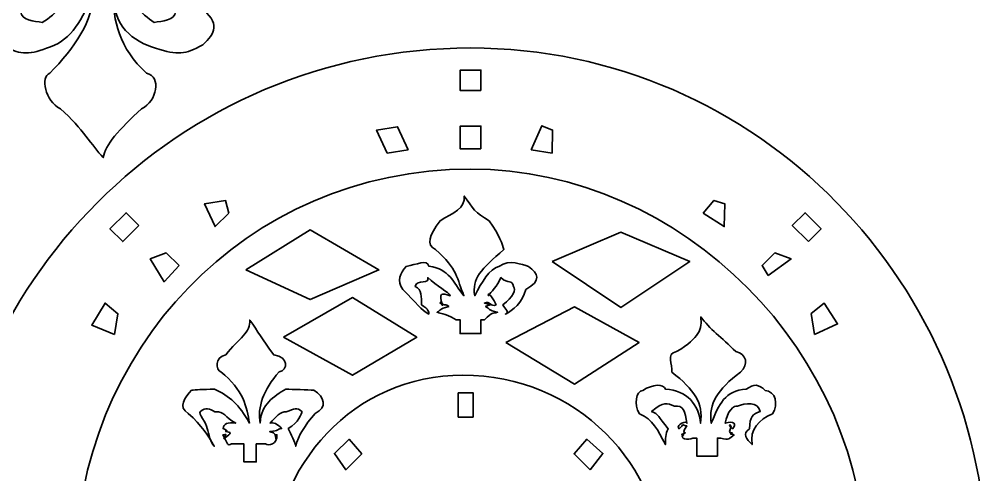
# Model space of a CAD drawing. Header units: centimetres. Extents: x -108 to 55, y -52 to 52.
# Drawn here: x -34.61 to -14.72, y 6.05 to 15.42 of the extents above; entities that cross this region are included whole.
import ezdxf

# ---------------------------------------------------------------- set-up
doc = ezdxf.new("R2010")
doc.units = ezdxf.units.CM
doc.header["$MEASUREMENT"] = 0
doc.layers.add('layer 1', color=7, linetype='Continuous')

msp = doc.modelspace()

# ---------------------------------------------------------------- linework, layer by layer
at = {"layer": 'layer 1', "color": 250, "lineweight": 35}
for points, knots in [([(-33.91565, 16.26), (-33.91625, 16.16041), (-33.67453, 16.06964), (-33.66857, 16.04507), (-33.66857, 16.04507), (-33.57784, 16.04507), (-33.53731, 16.15682), (-33.53612, 16.06964), (-33.53612, 16.06964), (-33.57368, 15.84993), (-33.85719, 15.52841), (-34.14123, 15.35574), (-34.14123, 15.35574), (-34.30056, 15.38321), (-34.57928, 15.4066), (-34.58347, 15.57357), (-34.58347, 15.57357), (-34.73503, 15.71878), (-34.5775, 15.79736), (-34.26895, 16.13054), (-34.26895, 16.13054), (-34.26657, 16.35604), (-34.29697, 16.51535), (-34.45157, 16.7542), (-34.45157, 16.7542), (-34.48501, 16.2003), (-34.76728, 15.94784), (-35.17666, 15.66194), (-35.17666, 15.66194), (-35.37549, 15.34688), (-35.21605, 15.12192), (-34.93259, 14.8988), (-34.93259, 14.8988), (-34.65147, 14.68504), (-34.42768, 14.68504), (-34.05232, 14.82442), (-34.05232, 14.82442), (-33.58311, 14.97263), (-33.38152, 15.28428), (-33.10461, 15.9127), (-33.10461, 15.9127), (-33.07594, 15.43289), (-33.47581, 14.8157), (-33.98724, 14.31196), (-33.98724, 14.31196), (-34.17645, 14.23865), (-34.0857, 13.74037), (-33.76643, 13.57869), (-33.76643, 13.57869), (-33.29261, 13.15782), (-33.13086, 12.83253), (-32.88559, 12.57647), (-32.88559, 12.57647), (-32.85096, 12.83253), (-32.55916, 13.15782), (-32.09661, 13.57869), (-32.09661, 13.57869), (-31.77735, 13.74037), (-31.68425, 14.23865), (-31.99458, 14.31196), (-31.99458, 14.31196), (-32.55766, 14.8157), (-32.69757, 15.43289), (-32.66656, 15.9127), (-32.66656, 15.9127), (-32.68982, 15.28428), (-32.28459, 14.97263), (-31.80839, 14.82442), (-31.80839, 14.82442), (-31.34583, 14.68504), (-31.21156, 14.68504), (-30.83858, 14.8988), (-30.83858, 14.8988), (-30.58773, 15.12192), (-30.46137, 15.34688), (-30.89466, 15.66194), (-30.89466, 15.66194), (-31.21454, 15.94784), (-31.49447, 16.2003), (-31.61975, 16.7542), (-31.61975, 16.7542), (-31.68485, 16.51535), (-31.71289, 16.35604), (-31.71051, 16.13054), (-31.71051, 16.13054), (-31.49149, 15.79736), (-31.33631, 15.71878), (-31.39836, 15.57357), (-31.39836, 15.57357), (-31.40252, 15.4066), (-31.68127, 15.38321), (-31.84058, 15.35574), (-31.84058, 15.35574), (-32.08922, 15.52841), (-32.40815, 15.84993), (-32.44335, 16.06964), (-32.44335, 16.06964), (-32.49552, 16.15682), (-32.22552, 16.15682), (-32.19567, 16.04507), (-32.19567, 16.04507), (-32.18911, 16.13224), (-32.15509, 16.2856), (-32.06615, 16.26)], [0, 0, 0, 0, 0.03703704, 0.03703704, 0.03703704, 0.03703704, 0.07407407, 0.07407407, 0.07407407, 0.07407407, 0.11111111, 0.11111111, 0.11111111, 0.11111111, 0.14814815, 0.14814815, 0.14814815, 0.14814815, 0.18518519, 0.18518519, 0.18518519, 0.18518519, 0.22222222, 0.22222222, 0.22222222, 0.22222222, 0.25925926, 0.25925926, 0.25925926, 0.25925926, 0.2962963, 0.2962963, 0.2962963, 0.2962963, 0.33333333, 0.33333333, 0.33333333, 0.33333333, 0.37037037, 0.37037037, 0.37037037, 0.37037037, 0.40740741, 0.40740741, 0.40740741, 0.40740741, 0.44444444, 0.44444444, 0.44444444, 0.44444444, 0.48148148, 0.48148148, 0.48148148, 0.48148148, 0.51851852, 0.51851852, 0.51851852, 0.51851852, 0.55555556, 0.55555556, 0.55555556, 0.55555556, 0.59259259, 0.59259259, 0.59259259, 0.59259259, 0.62962963, 0.62962963, 0.62962963, 0.62962963, 0.66666667, 0.66666667, 0.66666667, 0.66666667, 0.7037037, 0.7037037, 0.7037037, 0.7037037, 0.74074074, 0.74074074, 0.74074074, 0.74074074, 0.77777778, 0.77777778, 0.77777778, 0.77777778, 0.81481481, 0.81481481, 0.81481481, 0.81481481, 0.85185185, 0.85185185, 0.85185185, 0.85185185, 0.88888889, 0.88888889, 0.88888889, 0.88888889, 0.92592593, 0.92592593, 0.92592593, 0.92592593, 1, 1, 1, 1]), ([(-25.3309, 14.83057), (-19.41586, 14.83057), (-14.72213, 9.93088), (-14.72213, 4.11167), (-14.72213, 4.11167), (-14.72213, -1.72114), (-19.41586, -6.48258), (-25.3309, -6.48258), (-25.3309, -6.48258), (-31.3681, -6.48258), (-36.15036, -1.72114), (-36.15036, 4.11167), (-36.15036, 4.11167), (-36.15036, 9.93088), (-31.3681, 14.83057), (-25.3309, 14.83057)], [0, 0, 0, 0, 0.2, 0.2, 0.2, 0.2, 0.4, 0.4, 0.4, 0.4, 0.6, 0.6, 0.6, 0.6, 1, 1, 1, 1]), ([(-25.12063, 13.95353), (-25.12063, 13.95353), (-25.54376, 13.95353), (-25.54376, 13.95353), (-25.54376, 13.95353), (-25.54376, 13.95353), (-25.54376, 14.3765), (-25.54376, 14.3765), (-25.54376, 14.3765), (-25.54376, 14.3765), (-25.12063, 14.3765), (-25.12063, 14.3765), (-25.12063, 14.3765), (-25.12063, 14.3765), (-25.12063, 13.95353), (-25.12063, 13.95353)], [0, 0, 0, 0, 0.2, 0.2, 0.2, 0.2, 0.4, 0.4, 0.4, 0.4, 0.6, 0.6, 0.6, 0.6, 1, 1, 1, 1]), ([(-26.61458, 12.73681), (-26.61458, 12.73681), (-27.04567, 12.66884), (-27.04567, 12.66884), (-27.04567, 12.66884), (-27.04567, 12.66884), (-27.2644, 13.14021), (-27.2644, 13.14021), (-27.2644, 13.14021), (-27.2644, 13.14021), (-26.83331, 13.20817), (-26.83331, 13.20817), (-26.83331, 13.20817), (-26.83331, 13.20817), (-26.61458, 12.73681), (-26.61458, 12.73681)], [0, 0, 0, 0, 0.2, 0.2, 0.2, 0.2, 0.4, 0.4, 0.4, 0.4, 0.6, 0.6, 0.6, 0.6, 1, 1, 1, 1]), ([(-25.12063, 12.75271), (-25.12063, 12.75271), (-25.54376, 12.75271), (-25.54376, 12.75271), (-25.54376, 12.75271), (-25.54376, 12.75271), (-25.54376, 13.22217), (-25.54376, 13.22217), (-25.54376, 13.22217), (-25.54376, 13.22217), (-25.12063, 13.22217), (-25.12063, 13.22217), (-25.12063, 13.22217), (-25.12063, 13.22217), (-25.12063, 12.75271), (-25.12063, 12.75271)], [0, 0, 0, 0, 0.2, 0.2, 0.2, 0.2, 0.4, 0.4, 0.4, 0.4, 0.6, 0.6, 0.6, 0.6, 1, 1, 1, 1]), ([(-24.08924, 12.73681), (-24.08924, 12.73681), (-23.65815, 12.66884), (-23.65815, 12.66884), (-23.65815, 12.66884), (-23.65815, 12.66884), (-23.64773, 13.14021), (-23.64773, 13.14021), (-23.64773, 13.14021), (-23.64773, 13.14021), (-23.87053, 13.23142), (-23.87053, 13.23142), (-23.87053, 13.23142), (-23.87053, 13.23142), (-24.08924, 12.73681), (-24.08924, 12.73681)], [0, 0, 0, 0, 0.2, 0.2, 0.2, 0.2, 0.4, 0.4, 0.4, 0.4, 0.6, 0.6, 0.6, 0.6, 1, 1, 1, 1]), ([(-25.33103, 12.33828), (-20.98097, 12.33828), (-17.20985, 8.57183), (-17.20985, 4.11167), (-17.20985, 4.11167), (-17.20985, -0.34597), (-20.98097, -4.05162), (-25.33103, -4.05162), (-25.33103, -4.05162), (-29.98123, -4.05162), (-33.45218, -0.34597), (-33.45218, 4.11167), (-33.45218, 4.11167), (-33.45218, 8.57183), (-29.98123, 12.33828), (-25.33103, 12.33828)], [0, 0, 0, 0, 0.2, 0.2, 0.2, 0.2, 0.4, 0.4, 0.4, 0.4, 0.6, 0.6, 0.6, 0.6, 1, 1, 1, 1]), ([(-24.14288, 10.33451), (-24.27262, 10.36982), (-24.54479, 10.49136), (-24.73675, 10.33947), (-24.73675, 10.33947), (-24.96467, 10.27236), (-25.09075, 10.02252), (-25.24807, 9.73196), (-25.24807, 9.73196), (-25.30896, 10.08291), (-25.11784, 10.27658), (-24.64827, 10.68374), (-24.64827, 10.68374), (-24.67732, 10.77674), (-24.7313, 10.97032), (-24.95206, 11.27585), (-24.95206, 11.27585), (-25.24137, 11.43377), (-25.28459, 11.53637), (-25.46259, 11.78374), (-25.46259, 11.78374), (-25.43822, 11.53637), (-25.68382, 11.43377), (-25.96129, 11.27585), (-25.96129, 11.27585), (-26.18796, 10.97032), (-26.24788, 10.77674), (-26.05677, 10.68374), (-26.05677, 10.68374), (-25.59313, 10.27658), (-25.61623, 10.08291), (-25.46883, 9.73196), (-25.46883, 9.73196), (-25.70995, 10.02252), (-25.7522, 10.27236), (-26.18844, 10.33947), (-26.18844, 10.33947), (-26.22799, 10.49136), (-26.44425, 10.36982), (-26.6578, 10.33451), (-26.6578, 10.33451), (-26.78756, 10.18063), (-26.84973, 10.05136), (-26.72637, 9.8594), (-26.72637, 9.8594), (-26.44201, 9.58479), (-26.34976, 9.42619), (-26.19145, 9.35583), (-26.19145, 9.35583), (-26.1902, 9.38914), (-26.19292, 9.45353), (-26.33985, 9.54603), (-26.33985, 9.54603), (-26.34607, 9.70511), (-26.32712, 9.8617), (-26.47504, 9.92434), (-26.47504, 9.92434), (-26.43532, 10.08069), (-26.16038, 9.95513), (-26.21457, 10.1073), (-26.21457, 10.1073), (-26.02712, 9.92857), (-25.78328, 9.80648), (-25.74997, 9.73196), (-25.74997, 9.73196), (-25.93342, 9.79556), (-25.99557, 9.7958), (-25.90904, 9.54603), (-25.90904, 9.54603), (-25.90582, 9.48834), (-25.95026, 9.63896), (-25.95955, 9.58129), (-25.95955, 9.58129), (-25.84097, 9.51544), (-25.85435, 9.57705), (-25.78328, 9.51122), (-25.78328, 9.51122), (-25.9911, 9.45353), (-25.93245, 9.43911), (-26.0217, 9.39289), (-26.0217, 9.39289), (-25.92306, 9.35045), (-25.92816, 9.39675), (-25.62599, 9.23833)], [0, 0, 0, 0, 0.04545455, 0.04545455, 0.04545455, 0.04545455, 0.09090909, 0.09090909, 0.09090909, 0.09090909, 0.13636364, 0.13636364, 0.13636364, 0.13636364, 0.18181818, 0.18181818, 0.18181818, 0.18181818, 0.22727273, 0.22727273, 0.22727273, 0.22727273, 0.27272727, 0.27272727, 0.27272727, 0.27272727, 0.31818182, 0.31818182, 0.31818182, 0.31818182, 0.36363636, 0.36363636, 0.36363636, 0.36363636, 0.40909091, 0.40909091, 0.40909091, 0.40909091, 0.45454545, 0.45454545, 0.45454545, 0.45454545, 0.5, 0.5, 0.5, 0.5, 0.54545455, 0.54545455, 0.54545455, 0.54545455, 0.59090909, 0.59090909, 0.59090909, 0.59090909, 0.63636364, 0.63636364, 0.63636364, 0.63636364, 0.68181818, 0.68181818, 0.68181818, 0.68181818, 0.72727273, 0.72727273, 0.72727273, 0.72727273, 0.77272727, 0.77272727, 0.77272727, 0.77272727, 0.81818182, 0.81818182, 0.81818182, 0.81818182, 0.86363636, 0.86363636, 0.86363636, 0.86363636, 0.90909091, 0.90909091, 0.90909091, 0.90909091, 1, 1, 1, 1]), ([(-30.30552, 11.43043), (-30.30552, 11.43043), (-30.58507, 11.15417), (-30.58507, 11.15417), (-30.58507, 11.15417), (-30.58507, 11.15417), (-30.80382, 11.62554), (-30.80382, 11.62554), (-30.80382, 11.62554), (-30.80382, 11.62554), (-30.37271, 11.6935), (-30.37271, 11.6935), (-30.37271, 11.6935), (-30.37271, 11.6935), (-30.30552, 11.43043), (-30.30552, 11.43043)], [0, 0, 0, 0, 0.2, 0.2, 0.2, 0.2, 0.4, 0.4, 0.4, 0.4, 0.6, 0.6, 0.6, 0.6, 1, 1, 1, 1]), ([(-20.54982, 11.43043), (-20.54982, 11.43043), (-20.11873, 11.15417), (-20.11873, 11.15417), (-20.11873, 11.15417), (-20.11873, 11.15417), (-20.10833, 11.62554), (-20.10833, 11.62554), (-20.10833, 11.62554), (-20.10833, 11.62554), (-20.33111, 11.6935), (-20.33111, 11.6935), (-20.33111, 11.6935), (-20.33111, 11.6935), (-20.54982, 11.43043), (-20.54982, 11.43043)], [0, 0, 0, 0, 0.2, 0.2, 0.2, 0.2, 0.4, 0.4, 0.4, 0.4, 0.6, 0.6, 0.6, 0.6, 1, 1, 1, 1]), ([(-32.15395, 11.17902), (-32.15395, 11.17902), (-32.48538, 10.84759), (-32.48538, 10.84759), (-32.48538, 10.84759), (-32.48538, 10.84759), (-32.7478, 11.10998), (-32.7478, 11.10998), (-32.7478, 11.10998), (-32.7478, 11.10998), (-32.41635, 11.44142), (-32.41635, 11.44142), (-32.41635, 11.44142), (-32.41635, 11.44142), (-32.15395, 11.17902), (-32.15395, 11.17902)], [0, 0, 0, 0, 0.2, 0.2, 0.2, 0.2, 0.4, 0.4, 0.4, 0.4, 0.6, 0.6, 0.6, 0.6, 1, 1, 1, 1]), ([(-18.3873, 10.84759), (-18.3873, 10.84759), (-18.71875, 11.17902), (-18.71875, 11.17902), (-18.71875, 11.17902), (-18.71875, 11.17902), (-18.45635, 11.44142), (-18.45635, 11.44142), (-18.45635, 11.44142), (-18.45635, 11.44142), (-18.1249, 11.10998), (-18.1249, 11.10998), (-18.1249, 11.10998), (-18.1249, 11.10998), (-18.3873, 10.84759), (-18.3873, 10.84759)], [0, 0, 0, 0, 0.2, 0.2, 0.2, 0.2, 0.4, 0.4, 0.4, 0.4, 0.6, 0.6, 0.6, 0.6, 1, 1, 1, 1]), ([(-29.95596, 10.2649), (-29.95596, 10.2649), (-28.63227, 9.65273), (-28.63227, 9.65273), (-28.63227, 9.65273), (-28.63227, 9.65273), (-27.21904, 10.2649), (-27.21904, 10.2649), (-27.21904, 10.2649), (-27.21904, 10.2649), (-28.63227, 11.08537), (-28.63227, 11.08537), (-28.63227, 11.08537), (-28.63227, 11.08537), (-29.95596, 10.2649), (-29.95596, 10.2649)], [0, 0, 0, 0, 0.2, 0.2, 0.2, 0.2, 0.4, 0.4, 0.4, 0.4, 0.6, 0.6, 0.6, 0.6, 1, 1, 1, 1]), ([(-23.65432, 10.43428), (-23.65432, 10.43428), (-22.24108, 9.4927), (-22.24108, 9.4927), (-22.24108, 9.4927), (-22.24108, 9.4927), (-20.82553, 10.43428), (-20.82553, 10.43428), (-20.82553, 10.43428), (-20.82553, 10.43428), (-22.24108, 11.0371), (-22.24108, 11.0371), (-22.24108, 11.0371), (-22.24108, 11.0371), (-23.65432, 10.43428), (-23.65432, 10.43428)], [0, 0, 0, 0, 0.2, 0.2, 0.2, 0.2, 0.4, 0.4, 0.4, 0.4, 0.6, 0.6, 0.6, 0.6, 1, 1, 1, 1]), ([(-31.32625, 10.35132), (-31.32625, 10.35132), (-31.63631, 10.01989), (-31.63631, 10.01989), (-31.63631, 10.01989), (-31.63631, 10.01989), (-31.92008, 10.49059), (-31.92008, 10.49059), (-31.92008, 10.49059), (-31.92008, 10.49059), (-31.58864, 10.61373), (-31.58864, 10.61373), (-31.58864, 10.61373), (-31.58864, 10.61373), (-31.32625, 10.35132), (-31.32625, 10.35132)], [0, 0, 0, 0, 0.2, 0.2, 0.2, 0.2, 0.4, 0.4, 0.4, 0.4, 0.6, 0.6, 0.6, 0.6, 1, 1, 1, 1]), ([(-19.215, 10.14572), (-19.215, 10.14572), (-19.33814, 10.35132), (-19.33814, 10.35132), (-19.33814, 10.35132), (-19.33814, 10.35132), (-19.07573, 10.61373), (-19.07573, 10.61373), (-19.07573, 10.61373), (-19.07573, 10.61373), (-18.74431, 10.49059), (-18.74431, 10.49059), (-18.74431, 10.49059), (-18.74431, 10.49059), (-19.215, 10.14572), (-19.215, 10.14572)], [0, 0, 0, 0, 0.2, 0.2, 0.2, 0.2, 0.4, 0.4, 0.4, 0.4, 0.6, 0.6, 0.6, 0.6, 1, 1, 1, 1]), ([(-25.04836, 9.23833), (-24.88017, 9.40268), (-24.88356, 9.35934), (-24.779, 9.39289), (-24.779, 9.39289), (-24.9809, 9.43911), (-24.92817, 9.45353), (-25.02333, 9.51122), (-25.02333, 9.51122), (-24.89884, 9.57705), (-24.87, 9.51544), (-25.04946, 9.58129), (-25.04946, 9.58129), (-24.92785, 9.63896), (-24.92593, 9.48834), (-24.80784, 9.54603), (-24.80784, 9.54603), (-24.92962, 9.7958), (-24.99177, 9.79556), (-24.961, 9.73196), (-24.961, 9.73196), (-24.92767, 9.80648), (-24.77356, 9.92857), (-24.71061, 10.1073), (-24.71061, 10.1073), (-24.55057, 9.95513), (-24.48987, 10.08069), (-24.45016, 9.92434), (-24.45016, 9.92434), (-24.39566, 9.8617), (-24.45463, 9.70511), (-24.66915, 9.54603), (-24.66915, 9.54603), (-24.61961, 9.45353), (-24.5267, 9.38914), (-24.61515, 9.35583), (-24.61515, 9.35583), (-24.46277, 9.42619), (-24.26894, 9.58479), (-24.19883, 9.8594), (-24.19883, 9.8594), (-23.86124, 10.05136), (-23.94837, 10.18063), (-24.14288, 10.33451)], [0, 0, 0, 0, 0.08333333, 0.08333333, 0.08333333, 0.08333333, 0.16666667, 0.16666667, 0.16666667, 0.16666667, 0.25, 0.25, 0.25, 0.25, 0.33333333, 0.33333333, 0.33333333, 0.33333333, 0.41666667, 0.41666667, 0.41666667, 0.41666667, 0.5, 0.5, 0.5, 0.5, 0.58333333, 0.58333333, 0.58333333, 0.58333333, 0.66666667, 0.66666667, 0.66666667, 0.66666667, 0.75, 0.75, 0.75, 0.75, 0.83333333, 0.83333333, 0.83333333, 0.83333333, 1, 1, 1, 1]), ([(-32.65213, 8.93184), (-32.65213, 8.93184), (-32.58415, 9.36292), (-32.58415, 9.36292), (-32.58415, 9.36292), (-32.58415, 9.36292), (-32.84722, 9.58163), (-32.84722, 9.58163), (-32.84722, 9.58163), (-32.84722, 9.58163), (-33.12348, 9.12594), (-33.12348, 9.12594), (-33.12348, 9.12594), (-33.12348, 9.12594), (-32.65213, 8.93184), (-32.65213, 8.93184)], [0, 0, 0, 0, 0.2, 0.2, 0.2, 0.2, 0.4, 0.4, 0.4, 0.4, 0.6, 0.6, 0.6, 0.6, 1, 1, 1, 1]), ([(-29.1783, 8.87947), (-29.1783, 8.87947), (-27.76274, 9.69527), (-27.76274, 9.69527), (-27.76274, 9.69527), (-27.76274, 9.69527), (-26.43904, 8.87947), (-26.43904, 8.87947), (-26.43904, 8.87947), (-26.43904, 8.87947), (-27.76274, 8.09423), (-27.76274, 8.09423), (-27.76274, 8.09423), (-27.76274, 8.09423), (-29.1783, 8.87947), (-29.1783, 8.87947)], [0, 0, 0, 0, 0.2, 0.2, 0.2, 0.2, 0.4, 0.4, 0.4, 0.4, 0.6, 0.6, 0.6, 0.6, 1, 1, 1, 1]), ([(-18.25948, 8.93208), (-18.25948, 8.93208), (-18.32746, 9.36317), (-18.32746, 9.36317), (-18.32746, 9.36317), (-18.32746, 9.36317), (-18.06439, 9.5819), (-18.06439, 9.5819), (-18.06439, 9.5819), (-18.06439, 9.5819), (-17.78813, 9.15081), (-17.78813, 9.15081), (-17.78813, 9.15081), (-17.78813, 9.15081), (-18.25948, 8.93208), (-18.25948, 8.93208)], [0, 0, 0, 0, 0.2, 0.2, 0.2, 0.2, 0.4, 0.4, 0.4, 0.4, 0.6, 0.6, 0.6, 0.6, 1, 1, 1, 1]), ([(-24.60857, 8.77174), (-24.60857, 8.77174), (-23.19302, 7.91347), (-23.19302, 7.91347), (-23.19302, 7.91347), (-23.19302, 7.91347), (-21.86931, 8.77174), (-21.86931, 8.77174), (-21.86931, 8.77174), (-21.86931, 8.77174), (-23.19302, 9.50036), (-23.19302, 9.50036), (-23.19302, 9.50036), (-23.19302, 9.50036), (-24.60857, 8.77174), (-24.60857, 8.77174)], [0, 0, 0, 0, 0.2, 0.2, 0.2, 0.2, 0.4, 0.4, 0.4, 0.4, 0.6, 0.6, 0.6, 0.6, 1, 1, 1, 1]), ([(-28.55422, 7.787), (-28.68398, 7.79735), (-28.98999, 7.80255), (-29.13188, 7.81163), (-29.13188, 7.81163), (-29.37603, 7.66609), (-29.64661, 7.4941), (-29.65943, 7.11267), (-29.65943, 7.11267), (-29.7203, 7.42818), (-29.59512, 7.80293), (-29.26794, 8.16492), (-29.26794, 8.16492), (-29.08866, 8.19674), (-29.05743, 8.47543), (-29.38072, 8.51593), (-29.38072, 8.51593), (-29.62513, 8.85301), (-29.69593, 8.98476), (-29.87394, 9.23211), (-29.87394, 9.23211), (-29.84958, 8.98476), (-30.09518, 8.85301), (-30.3672, 8.51593), (-30.3672, 8.51593), (-30.59932, 8.47543), (-30.57441, 8.19674), (-30.46811, 8.16492), (-30.46811, 8.16492), (-30.00447, 7.80293), (-29.92675, 7.42818), (-29.88017, 7.11267), (-29.88017, 7.11267), (-30.09561, 7.4941), (-30.28003, 7.66609), (-30.59978, 7.81163), (-30.59978, 7.81163), (-30.84762, 7.80255), (-30.98639, 7.79735), (-31.06916, 7.787), (-31.06916, 7.787), (-31.19892, 7.64664), (-31.36094, 7.44011), (-31.13772, 7.30765), (-31.13772, 7.30765), (-30.85337, 7.05917), (-30.73031, 6.85679), (-30.60281, 6.63535), (-30.60281, 6.63535), (-30.67755, 6.70488), (-30.71478, 6.89253), (-30.75119, 6.99917), (-30.75119, 6.99917), (-30.75741, 7.12675), (-30.94677, 7.30431), (-30.88638, 7.35044), (-30.88638, 7.35044), (-30.78752, 7.44077), (-30.6918, 7.40337), (-30.58884, 7.33948), (-30.58884, 7.33948), (-30.37575, 7.36263), (-30.40293, 7.23285), (-30.16131, 7.11267), (-30.16131, 7.11267), (-30.3315, 7.13379), (-30.40693, 7.0964), (-30.42019, 6.99917), (-30.42019, 6.99917), (-30.40469, 6.97769), (-30.28659, 6.95623), (-30.37089, 6.93475), (-30.37089, 6.93475), (-30.25231, 6.92622), (-30.22348, 6.92254), (-30.40293, 6.78938), (-30.40293, 6.78938), (-30.35298, 6.89253), (-30.34379, 6.88735), (-30.42591, 6.87124), (-30.42591, 6.87124), (-30.31964, 6.67437), (-30.3395, 6.63422), (-30.24566, 6.68109)], [0, 0, 0, 0, 0.04545455, 0.04545455, 0.04545455, 0.04545455, 0.09090909, 0.09090909, 0.09090909, 0.09090909, 0.13636364, 0.13636364, 0.13636364, 0.13636364, 0.18181818, 0.18181818, 0.18181818, 0.18181818, 0.22727273, 0.22727273, 0.22727273, 0.22727273, 0.27272727, 0.27272727, 0.27272727, 0.27272727, 0.31818182, 0.31818182, 0.31818182, 0.31818182, 0.36363636, 0.36363636, 0.36363636, 0.36363636, 0.40909091, 0.40909091, 0.40909091, 0.40909091, 0.45454545, 0.45454545, 0.45454545, 0.45454545, 0.5, 0.5, 0.5, 0.5, 0.54545455, 0.54545455, 0.54545455, 0.54545455, 0.59090909, 0.59090909, 0.59090909, 0.59090909, 0.63636364, 0.63636364, 0.63636364, 0.63636364, 0.68181818, 0.68181818, 0.68181818, 0.68181818, 0.72727273, 0.72727273, 0.72727273, 0.72727273, 0.77272727, 0.77272727, 0.77272727, 0.77272727, 0.81818182, 0.81818182, 0.81818182, 0.81818182, 0.86363636, 0.86363636, 0.86363636, 0.86363636, 0.90909091, 0.90909091, 0.90909091, 0.90909091, 1, 1, 1, 1]), ([(-25.62599, 9.23833), (-25.62599, 9.23833), (-25.54769, 9.23833), (-25.54769, 9.23833), (-25.54769, 9.23833), (-25.54769, 9.23833), (-25.54769, 8.95275), (-25.54769, 8.95275), (-25.54769, 8.95275), (-25.54769, 8.95275), (-25.12075, 8.95275), (-25.12075, 8.95275), (-25.12075, 8.95275), (-25.12075, 8.95275), (-25.12075, 9.23833), (-25.12075, 9.23833), (-25.12075, 9.23833), (-25.12075, 9.23833), (-25.04836, 9.23833), (-25.04836, 9.23833)], [0, 0, 0, 0, 0.16666667, 0.16666667, 0.16666667, 0.16666667, 0.33333333, 0.33333333, 0.33333333, 0.33333333, 0.5, 0.5, 0.5, 0.5, 0.66666667, 0.66666667, 0.66666667, 0.66666667, 1, 1, 1, 1]), ([(-19.27949, 7.78309), (-19.40925, 7.91807), (-19.50695, 7.92325), (-19.66505, 7.80772), (-19.66505, 7.80772), (-20.10128, 7.78681), (-20.22736, 7.49019), (-20.38468, 7.10876), (-20.38468, 7.10876), (-20.44557, 7.51911), (-20.25445, 7.79902), (-19.7849, 8.161), (-19.7849, 8.161), (-19.60562, 8.31746), (-19.65962, 8.53927), (-19.88037, 8.58142), (-19.88037, 8.58142), (-20.16967, 8.8781), (-20.4212, 9.05025), (-20.5992, 9.29761), (-20.5992, 9.29761), (-20.57483, 9.05025), (-20.61212, 8.8781), (-21.0979, 8.58142), (-21.0979, 8.58142), (-21.32457, 8.53927), (-21.17619, 8.31746), (-21.19336, 8.161), (-21.19336, 8.161), (-20.72974, 7.79902), (-20.54455, 7.51911), (-20.60542, 7.10876), (-20.60542, 7.10876), (-20.63825, 7.49019), (-20.88882, 7.78681), (-21.32505, 7.80772), (-21.32505, 7.80772), (-21.36458, 7.92325), (-21.58087, 7.91807), (-21.79443, 7.78309), (-21.79443, 7.78309), (-21.92417, 7.76736), (-21.98634, 7.50092), (-21.86298, 7.30374), (-21.86298, 7.30374), (-21.57863, 7.17987), (-21.48637, 6.97751), (-21.32806, 6.67013), (-21.32806, 6.67013), (-21.32681, 6.78031), (-21.32951, 6.88862), (-21.26815, 6.99525), (-21.26815, 6.99525), (-21.48268, 7.24746), (-21.46373, 7.3004), (-21.61165, 7.34651), (-21.61165, 7.34651), (-21.36362, 7.56148), (-21.29701, 7.52407), (-21.14287, 7.4602), (-21.14287, 7.4602), (-20.95544, 7.48335), (-20.91989, 7.35355), (-20.88658, 7.10876), (-20.88658, 7.10876), (-20.86172, 7.17138), (-21.13218, 7.09247), (-21.04565, 6.99525), (-21.04565, 6.99525), (-20.92165, 7.09841), (-21.01186, 7.07693), (-20.88785, 7.05545), (-20.88785, 7.05545), (-20.97758, 6.92231), (-20.94872, 6.91861), (-20.91989, 6.9101), (-20.91989, 6.9101), (-20.91941, 6.88862), (-21.06906, 6.88344), (-20.95, 6.86733), (-20.95, 6.86733), (-21.05967, 6.79509), (-20.85647, 6.75492), (-20.7626, 6.80181)], [0, 0, 0, 0, 0.04545455, 0.04545455, 0.04545455, 0.04545455, 0.09090909, 0.09090909, 0.09090909, 0.09090909, 0.13636364, 0.13636364, 0.13636364, 0.13636364, 0.18181818, 0.18181818, 0.18181818, 0.18181818, 0.22727273, 0.22727273, 0.22727273, 0.22727273, 0.27272727, 0.27272727, 0.27272727, 0.27272727, 0.31818182, 0.31818182, 0.31818182, 0.31818182, 0.36363636, 0.36363636, 0.36363636, 0.36363636, 0.40909091, 0.40909091, 0.40909091, 0.40909091, 0.45454545, 0.45454545, 0.45454545, 0.45454545, 0.5, 0.5, 0.5, 0.5, 0.54545455, 0.54545455, 0.54545455, 0.54545455, 0.59090909, 0.59090909, 0.59090909, 0.59090909, 0.63636364, 0.63636364, 0.63636364, 0.63636364, 0.68181818, 0.68181818, 0.68181818, 0.68181818, 0.72727273, 0.72727273, 0.72727273, 0.72727273, 0.77272727, 0.77272727, 0.77272727, 0.77272727, 0.81818182, 0.81818182, 0.81818182, 0.81818182, 0.86363636, 0.86363636, 0.86363636, 0.86363636, 0.90909091, 0.90909091, 0.90909091, 0.90909091, 1, 1, 1, 1]), ([(-25.49198, 8.09881), (-23.16568, 8.09881), (-21.36875, 6.24978), (-21.36875, 4.07088), (-21.36875, 4.07088), (-21.36875, 1.76735), (-23.16568, -0.08193), (-25.49198, -0.08193), (-25.49198, -0.08193), (-27.72316, -0.08193), (-29.40456, 1.76735), (-29.40456, 4.07088), (-29.40456, 4.07088), (-29.40456, 6.24978), (-27.72316, 8.09881), (-25.49198, 8.09881)], [0, 0, 0, 0, 0.2, 0.2, 0.2, 0.2, 0.4, 0.4, 0.4, 0.4, 0.6, 0.6, 0.6, 0.6, 1, 1, 1, 1]), ([(-29.54944, 6.68109), (-29.49983, 6.63386), (-29.2949, 6.67385), (-29.31629, 6.87124), (-29.31629, 6.87124), (-29.39224, 6.88735), (-29.33951, 6.89253), (-29.33906, 6.78938), (-29.33906, 6.78938), (-29.3102, 6.92254), (-29.44795, 6.92622), (-29.46082, 6.93475), (-29.46082, 6.93475), (-29.25299, 6.95623), (-29.33728, 6.97769), (-29.21919, 6.99917), (-29.21919, 6.99917), (-29.29481, 7.0964), (-29.40313, 7.13379), (-29.45496, 7.11267), (-29.45496, 7.11267), (-29.34478, 7.23285), (-29.24185, 7.36263), (-29.12197, 7.33948), (-29.12197, 7.33948), (-28.96193, 7.40337), (-28.90123, 7.44077), (-28.80006, 7.35044), (-28.80006, 7.35044), (-28.80702, 7.30431), (-28.86599, 7.12675), (-29.08049, 6.99917), (-29.08049, 6.99917), (-29.03097, 6.89253), (-28.93804, 6.70488), (-28.92729, 6.63535), (-28.92729, 6.63535), (-28.87413, 6.85679), (-28.74859, 7.05917), (-28.52845, 7.30765), (-28.52845, 7.30765), (-28.27259, 7.44011), (-28.33475, 7.64664), (-28.55422, 7.787)], [0, 0, 0, 0, 0.08333333, 0.08333333, 0.08333333, 0.08333333, 0.16666667, 0.16666667, 0.16666667, 0.16666667, 0.25, 0.25, 0.25, 0.25, 0.33333333, 0.33333333, 0.33333333, 0.33333333, 0.41666667, 0.41666667, 0.41666667, 0.41666667, 0.5, 0.5, 0.5, 0.5, 0.58333333, 0.58333333, 0.58333333, 0.58333333, 0.66666667, 0.66666667, 0.66666667, 0.66666667, 0.75, 0.75, 0.75, 0.75, 0.83333333, 0.83333333, 0.83333333, 0.83333333, 1, 1, 1, 1]), ([(-20.18496, 6.80181), (-20.01677, 6.75457), (-20.02017, 6.79455), (-19.91561, 6.86733), (-19.91561, 6.86733), (-19.9092, 6.88344), (-20.06478, 6.88862), (-19.95164, 6.9101), (-19.95164, 6.9101), (-20.03545, 6.91861), (-20.00661, 6.92231), (-19.97778, 7.05545), (-19.97778, 7.05545), (-19.97824, 7.07693), (-20.06254, 7.09841), (-19.94444, 6.99525), (-19.94444, 6.99525), (-19.85792, 7.09247), (-19.92009, 7.17138), (-20.09761, 7.10876), (-20.09761, 7.10876), (-20.0643, 7.35355), (-19.91017, 7.48335), (-19.84723, 7.4602), (-19.84723, 7.4602), (-19.6872, 7.52407), (-19.41817, 7.56148), (-19.37847, 7.34651), (-19.37847, 7.34651), (-19.53229, 7.3004), (-19.59124, 7.24746), (-19.59746, 6.99525), (-19.59746, 6.99525), (-19.75624, 6.88862), (-19.66331, 6.78031), (-19.54345, 6.67013), (-19.54345, 6.67013), (-19.59939, 6.97751), (-19.40556, 7.17987), (-19.12713, 7.30374), (-19.12713, 7.30374), (-18.99787, 7.50092), (-19.06, 7.76736), (-19.27949, 7.78309)], [0, 0, 0, 0, 0.08333333, 0.08333333, 0.08333333, 0.08333333, 0.16666667, 0.16666667, 0.16666667, 0.16666667, 0.25, 0.25, 0.25, 0.25, 0.33333333, 0.33333333, 0.33333333, 0.33333333, 0.41666667, 0.41666667, 0.41666667, 0.41666667, 0.5, 0.5, 0.5, 0.5, 0.58333333, 0.58333333, 0.58333333, 0.58333333, 0.66666667, 0.66666667, 0.66666667, 0.66666667, 0.75, 0.75, 0.75, 0.75, 0.83333333, 0.83333333, 0.83333333, 0.83333333, 1, 1, 1, 1]), ([(-25.27925, 7.2333), (-25.27925, 7.2333), (-25.58674, 7.2333), (-25.58674, 7.2333), (-25.58674, 7.2333), (-25.58674, 7.2333), (-25.58674, 7.73143), (-25.58674, 7.73143), (-25.58674, 7.73143), (-25.58674, 7.73143), (-25.27925, 7.73143), (-25.27925, 7.73143), (-25.27925, 7.73143), (-25.27925, 7.73143), (-25.27925, 7.2333), (-25.27925, 7.2333)], [0, 0, 0, 0, 0.2, 0.2, 0.2, 0.2, 0.4, 0.4, 0.4, 0.4, 0.6, 0.6, 0.6, 0.6, 1, 1, 1, 1]), ([(-27.56751, 6.47828), (-27.56751, 6.47828), (-27.89897, 6.15247), (-27.89897, 6.15247), (-27.89897, 6.15247), (-27.89897, 6.15247), (-28.13158, 6.48573), (-28.13158, 6.48573), (-28.13158, 6.48573), (-28.13158, 6.48573), (-27.82992, 6.77748), (-27.82992, 6.77748), (-27.82992, 6.77748), (-27.82992, 6.77748), (-27.56751, 6.47828), (-27.56751, 6.47828)], [0, 0, 0, 0, 0.2, 0.2, 0.2, 0.2, 0.4, 0.4, 0.4, 0.4, 0.6, 0.6, 0.6, 0.6, 1, 1, 1, 1]), ([(-22.87448, 6.15247), (-22.87448, 6.15247), (-23.20593, 6.47828), (-23.20593, 6.47828), (-23.20593, 6.47828), (-23.20593, 6.47828), (-22.94354, 6.77748), (-22.94354, 6.77748), (-22.94354, 6.77748), (-22.94354, 6.77748), (-22.6121, 6.48573), (-22.6121, 6.48573), (-22.6121, 6.48573), (-22.6121, 6.48573), (-22.87448, 6.15247), (-22.87448, 6.15247)], [0, 0, 0, 0, 0.2, 0.2, 0.2, 0.2, 0.4, 0.4, 0.4, 0.4, 0.6, 0.6, 0.6, 0.6, 1, 1, 1, 1]), ([(-20.7626, 6.80181), (-20.7626, 6.80181), (-20.6843, 6.80181), (-20.6843, 6.80181), (-20.6843, 6.80181), (-20.6843, 6.80181), (-20.6843, 6.43252), (-20.6843, 6.43252), (-20.6843, 6.43252), (-20.6843, 6.43252), (-20.25737, 6.43252), (-20.25737, 6.43252), (-20.25737, 6.43252), (-20.25737, 6.43252), (-20.25737, 6.80181), (-20.25737, 6.80181), (-20.25737, 6.80181), (-20.25737, 6.80181), (-20.18496, 6.80181), (-20.18496, 6.80181)], [0, 0, 0, 0, 0.16666667, 0.16666667, 0.16666667, 0.16666667, 0.33333333, 0.33333333, 0.33333333, 0.33333333, 0.5, 0.5, 0.5, 0.5, 0.66666667, 0.66666667, 0.66666667, 0.66666667, 1, 1, 1, 1]), ([(-30.24566, 6.68109), (-30.24566, 6.68109), (-29.99315, 6.68109), (-29.99315, 6.68109), (-29.99315, 6.68109), (-29.99315, 6.68109), (-29.99315, 6.31183), (-29.99315, 6.31183), (-29.99315, 6.31183), (-29.99315, 6.31183), (-29.7404, 6.31183), (-29.7404, 6.31183), (-29.7404, 6.31183), (-29.7404, 6.31183), (-29.7404, 6.68109), (-29.7404, 6.68109), (-29.7404, 6.68109), (-29.7404, 6.68109), (-29.54944, 6.68109), (-29.54944, 6.68109)], [0, 0, 0, 0, 0.16666667, 0.16666667, 0.16666667, 0.16666667, 0.33333333, 0.33333333, 0.33333333, 0.33333333, 0.5, 0.5, 0.5, 0.5, 0.66666667, 0.66666667, 0.66666667, 0.66666667, 1, 1, 1, 1])]:
    msp.add_open_spline(points, degree=3, knots=knots, dxfattribs=at)

doc.saveas('drawing.dxf')
